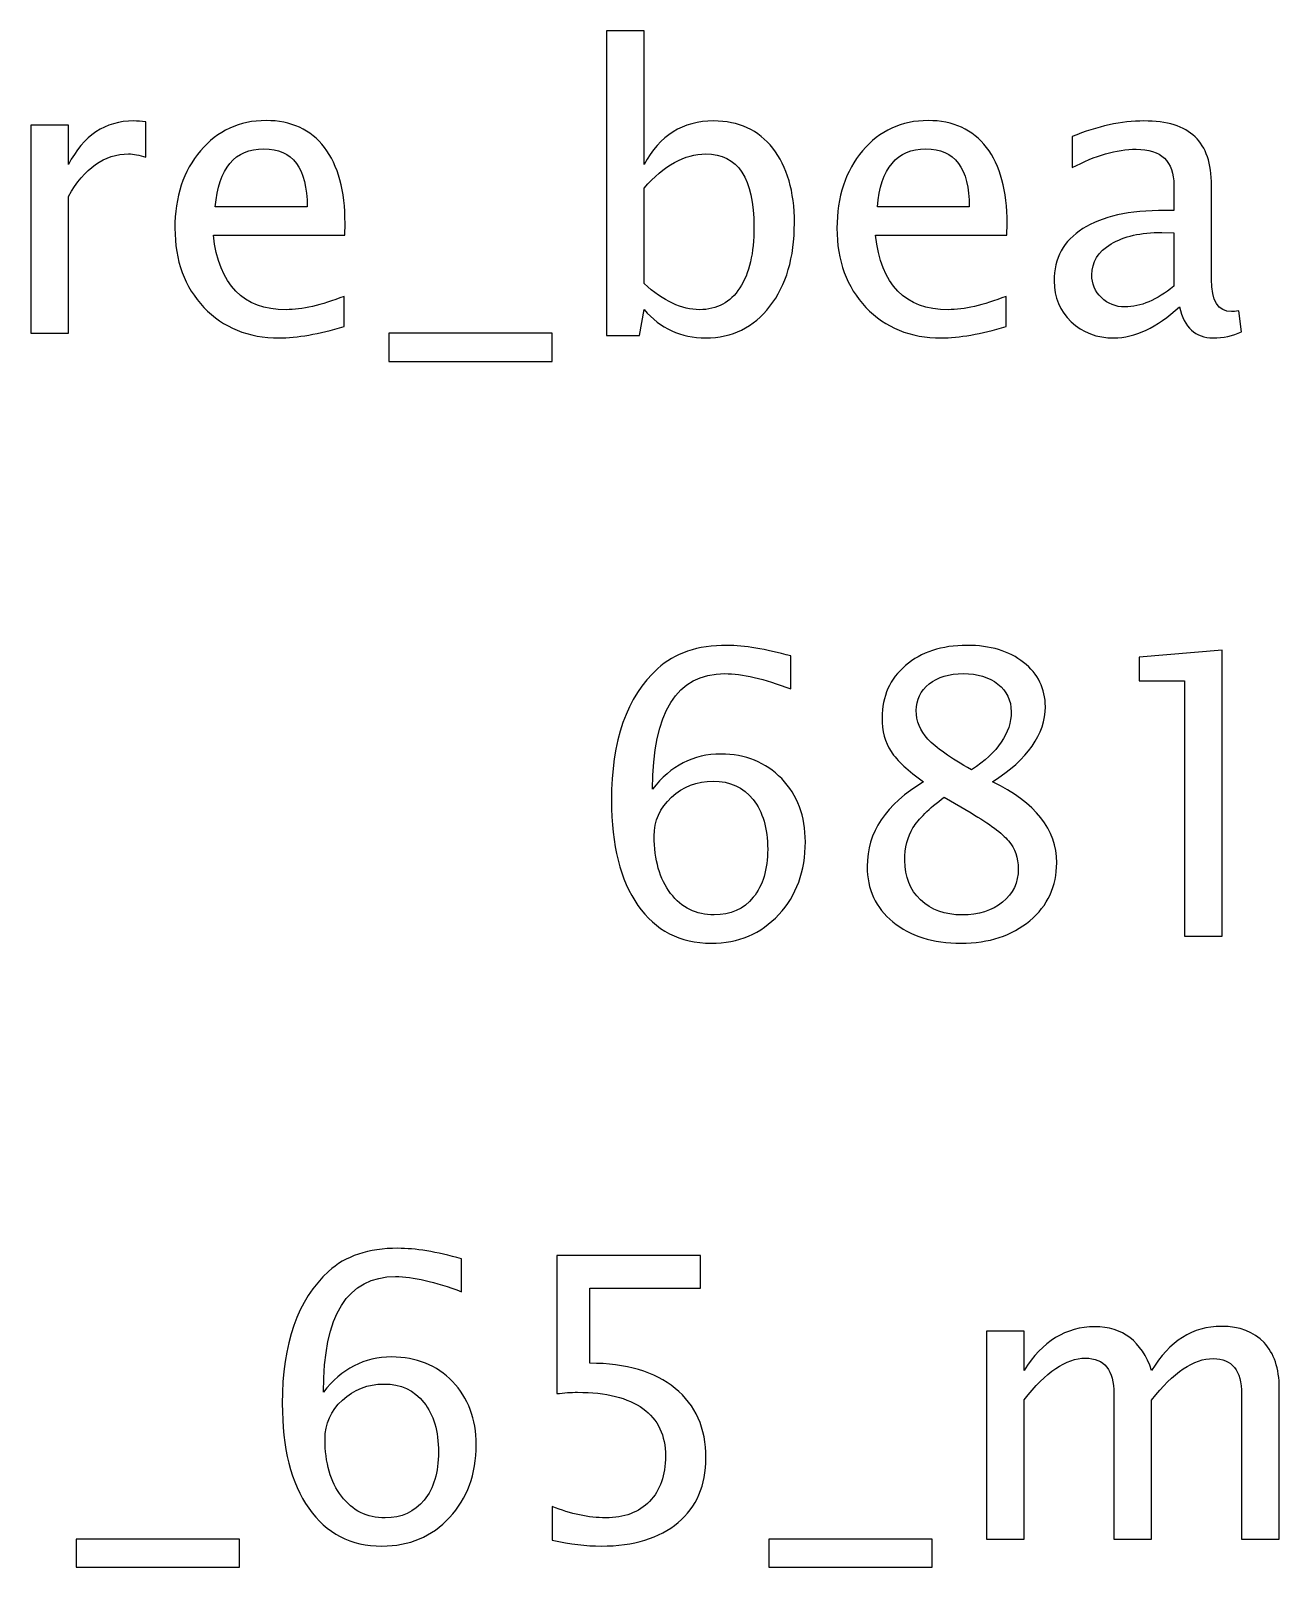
# Model space of a CAD drawing. Header units: centimetres. Extents: x -11.1 to 11.1, y -6.3 to 14.1.
# Drawn here: x -4.959 to -0.92, y 9.176 to 14.15 of the extents above; entities that cross this region are included whole.
import ezdxf

# ---------------------------------------------------------------- set-up
doc = ezdxf.new("R2010")
doc.units = ezdxf.units.CM
doc.header["$MEASUREMENT"] = 0
doc.layers.add('Layer 1', color=7, linetype='Continuous')

msp = doc.modelspace()

# ---------------------------------------------------------------- linework, layer by layer
at = {"layer": 'Layer 1'}
for points, knots in [([(-3.09657, 13.16282), (-3.09657, 13.16282), (-3.09657, 14.14961), (-3.09657, 14.14961), (-3.09657, 14.14961), (-3.09657, 14.14961), (-2.97465, 14.14961), (-2.97465, 14.14961), (-2.97465, 14.14961), (-2.97465, 14.14961), (-2.97465, 13.71633), (-2.97465, 13.71633), (-2.97465, 13.71633), (-2.9247, 13.81052), (-2.84955, 13.85751), (-2.74944, 13.85751), (-2.74944, 13.85751), (-2.66837, 13.85751), (-2.60466, 13.82809), (-2.55809, 13.76903), (-2.55809, 13.76903), (-2.51152, 13.70998), (-2.48824, 13.62933), (-2.48824, 13.5271), (-2.48824, 13.5271), (-2.48824, 13.41576), (-2.5147, 13.3258), (-2.5674, 13.25765), (-2.5674, 13.25765), (-2.62011, 13.18928), (-2.68953, 13.1552), (-2.77547, 13.1552), (-2.77547, 13.1552), (-2.85527, 13.1552), (-2.92173, 13.18568), (-2.97465, 13.24685), (-2.97465, 13.24685), (-2.97465, 13.24685), (-2.98947, 13.16282), (-2.98947, 13.16282), (-2.98947, 13.16282), (-2.98947, 13.16282), (-3.09657, 13.16282), (-3.09657, 13.16282)], [0, 0, 0, 0, 0.0833333, 0.0833333, 0.0833333, 0.0833333, 0.1666667, 0.1666667, 0.1666667, 0.1666667, 0.25, 0.25, 0.25, 0.25, 0.3333333, 0.3333333, 0.3333333, 0.3333333, 0.4166667, 0.4166667, 0.4166667, 0.4166667, 0.5, 0.5, 0.5, 0.5, 0.5833333, 0.5833333, 0.5833333, 0.5833333, 0.6666667, 0.6666667, 0.6666667, 0.6666667, 0.75, 0.75, 0.75, 0.75, 0.8333333, 0.8333333, 0.8333333, 0.8333333, 1, 1, 1, 1]), ([(-4.95881, 13.17044), (-4.95881, 13.17044), (-4.95881, 13.84354), (-4.95881, 13.84354), (-4.95881, 13.84354), (-4.95881, 13.84354), (-4.83689, 13.84354), (-4.83689, 13.84354), (-4.83689, 13.84354), (-4.83689, 13.84354), (-4.83689, 13.71633), (-4.83689, 13.71633), (-4.83689, 13.71633), (-4.78842, 13.81052), (-4.71814, 13.85751), (-4.62586, 13.85751), (-4.62586, 13.85751), (-4.61337, 13.85751), (-4.60025, 13.85645), (-4.5867, 13.85434), (-4.5867, 13.85434), (-4.5867, 13.85434), (-4.5867, 13.74025), (-4.5867, 13.74025), (-4.5867, 13.74025), (-4.60787, 13.74723), (-4.62649, 13.75083), (-4.64258, 13.75083), (-4.64258, 13.75083), (-4.72005, 13.75083), (-4.78482, 13.70511), (-4.83689, 13.61346), (-4.83689, 13.61346), (-4.83689, 13.61346), (-4.83689, 13.17044), (-4.83689, 13.17044), (-4.83689, 13.17044), (-4.83689, 13.17044), (-4.95881, 13.17044), (-4.95881, 13.17044)], [0, 0, 0, 0, 0.0909091, 0.0909091, 0.0909091, 0.0909091, 0.1818182, 0.1818182, 0.1818182, 0.1818182, 0.2727273, 0.2727273, 0.2727273, 0.2727273, 0.3636364, 0.3636364, 0.3636364, 0.3636364, 0.4545455, 0.4545455, 0.4545455, 0.4545455, 0.5454545, 0.5454545, 0.5454545, 0.5454545, 0.6363636, 0.6363636, 0.6363636, 0.6363636, 0.7272727, 0.7272727, 0.7272727, 0.7272727, 0.8181818, 0.8181818, 0.8181818, 0.8181818, 1, 1, 1, 1]), ([(-3.94514, 13.19203), (-4.02705, 13.16748), (-4.09712, 13.1552), (-4.15554, 13.1552), (-4.15554, 13.1552), (-4.25523, 13.1552), (-4.3363, 13.18822), (-4.39874, 13.25405), (-4.39874, 13.25405), (-4.46118, 13.31988), (-4.49251, 13.40518), (-4.49251, 13.51017), (-4.49251, 13.51017), (-4.49251, 13.61198), (-4.46499, 13.69559), (-4.40975, 13.76099), (-4.40975, 13.76099), (-4.3545, 13.82618), (-4.28381, 13.85878), (-4.19766, 13.85878), (-4.19766, 13.85878), (-4.11617, 13.85878), (-4.05309, 13.82978), (-4.00864, 13.77179), (-4.00864, 13.77179), (-3.96419, 13.71379), (-3.94196, 13.63166), (-3.94196, 13.52519), (-3.94196, 13.52519), (-3.94196, 13.52519), (-3.9426, 13.48794), (-3.9426, 13.48794), (-3.9426, 13.48794), (-3.9426, 13.48794), (-4.36805, 13.48794), (-4.36805, 13.48794), (-4.36805, 13.48794), (-4.35027, 13.32707), (-4.27174, 13.24664), (-4.13268, 13.24664), (-4.13268, 13.24664), (-4.08166, 13.24664), (-4.01922, 13.26103), (-3.94514, 13.28982), (-3.94514, 13.28982), (-3.94514, 13.28982), (-3.94514, 13.19203), (-3.94514, 13.19203)], [0, 0, 0, 0, 0.0769231, 0.0769231, 0.0769231, 0.0769231, 0.1538462, 0.1538462, 0.1538462, 0.1538462, 0.2307692, 0.2307692, 0.2307692, 0.2307692, 0.3076923, 0.3076923, 0.3076923, 0.3076923, 0.3846154, 0.3846154, 0.3846154, 0.3846154, 0.4615385, 0.4615385, 0.4615385, 0.4615385, 0.5384615, 0.5384615, 0.5384615, 0.5384615, 0.6153846, 0.6153846, 0.6153846, 0.6153846, 0.6923077, 0.6923077, 0.6923077, 0.6923077, 0.7692308, 0.7692308, 0.7692308, 0.7692308, 0.8461538, 0.8461538, 0.8461538, 0.8461538, 1, 1, 1, 1]), ([(-1.80329, 13.19203), (-1.8852, 13.16748), (-1.95527, 13.1552), (-2.01369, 13.1552), (-2.01369, 13.1552), (-2.11338, 13.1552), (-2.19445, 13.18822), (-2.25689, 13.25405), (-2.25689, 13.25405), (-2.31933, 13.31988), (-2.35066, 13.40518), (-2.35066, 13.51017), (-2.35066, 13.51017), (-2.35066, 13.61198), (-2.32314, 13.69559), (-2.2679, 13.76099), (-2.2679, 13.76099), (-2.21265, 13.82618), (-2.14196, 13.85878), (-2.05581, 13.85878), (-2.05581, 13.85878), (-1.97432, 13.85878), (-1.91124, 13.82978), (-1.86679, 13.77179), (-1.86679, 13.77179), (-1.82234, 13.71379), (-1.80011, 13.63166), (-1.80011, 13.52519), (-1.80011, 13.52519), (-1.80011, 13.52519), (-1.80075, 13.48794), (-1.80075, 13.48794), (-1.80075, 13.48794), (-1.80075, 13.48794), (-2.2262, 13.48794), (-2.2262, 13.48794), (-2.2262, 13.48794), (-2.20842, 13.32707), (-2.12989, 13.24664), (-1.99083, 13.24664), (-1.99083, 13.24664), (-1.93981, 13.24664), (-1.87737, 13.26103), (-1.80329, 13.28982), (-1.80329, 13.28982), (-1.80329, 13.28982), (-1.80329, 13.19203), (-1.80329, 13.19203)], [0, 0, 0, 0, 0.0769231, 0.0769231, 0.0769231, 0.0769231, 0.1538462, 0.1538462, 0.1538462, 0.1538462, 0.2307692, 0.2307692, 0.2307692, 0.2307692, 0.3076923, 0.3076923, 0.3076923, 0.3076923, 0.3846154, 0.3846154, 0.3846154, 0.3846154, 0.4615385, 0.4615385, 0.4615385, 0.4615385, 0.5384615, 0.5384615, 0.5384615, 0.5384615, 0.6153846, 0.6153846, 0.6153846, 0.6153846, 0.6923077, 0.6923077, 0.6923077, 0.6923077, 0.7692308, 0.7692308, 0.7692308, 0.7692308, 0.8461538, 0.8461538, 0.8461538, 0.8461538, 1, 1, 1, 1]), ([(-1.2428, 13.25617), (-1.31603, 13.18886), (-1.38652, 13.1552), (-1.45425, 13.1552), (-1.45425, 13.1552), (-1.50992, 13.1552), (-1.55628, 13.17256), (-1.59289, 13.20748), (-1.59289, 13.20748), (-1.62972, 13.24241), (-1.64814, 13.28643), (-1.64814, 13.33956), (-1.64814, 13.33956), (-1.64814, 13.41301), (-1.61724, 13.46953), (-1.55543, 13.5089), (-1.55543, 13.5089), (-1.49362, 13.54827), (-1.40493, 13.56795), (-1.28936, 13.56795), (-1.28936, 13.56795), (-1.28936, 13.56795), (-1.26079, 13.56795), (-1.26079, 13.56795), (-1.26079, 13.56795), (-1.26079, 13.56795), (-1.26079, 13.64902), (-1.26079, 13.64902), (-1.26079, 13.64902), (-1.26079, 13.72712), (-1.30143, 13.76607), (-1.38292, 13.76607), (-1.38292, 13.76607), (-1.446, 13.76607), (-1.515, 13.74617), (-1.58972, 13.70638), (-1.58972, 13.70638), (-1.58972, 13.70638), (-1.58972, 13.80671), (-1.58972, 13.80671), (-1.58972, 13.80671), (-1.50759, 13.84058), (-1.43012, 13.85751), (-1.35752, 13.85751), (-1.35752, 13.85751), (-1.2828, 13.85751), (-1.22756, 13.84058), (-1.19221, 13.8065), (-1.19221, 13.8065), (-1.15665, 13.77242), (-1.13887, 13.71993), (-1.13887, 13.64902), (-1.13887, 13.64902), (-1.13887, 13.64902), (-1.13887, 13.34485), (-1.13887, 13.34485), (-1.13887, 13.34485), (-1.13887, 13.27522), (-1.11749, 13.24029), (-1.07452, 13.24029), (-1.07452, 13.24029), (-1.06923, 13.24029), (-1.0614, 13.24114), (-1.05103, 13.24283), (-1.05103, 13.24283), (-1.05103, 13.24283), (-1.04235, 13.1751), (-1.04235, 13.1751), (-1.04235, 13.1751), (-1.07008, 13.16176), (-1.10056, 13.1552), (-1.134, 13.1552), (-1.134, 13.1552), (-1.19094, 13.1552), (-1.22713, 13.18886), (-1.2428, 13.25617)], [0, 0, 0, 0, 0.05, 0.05, 0.05, 0.05, 0.1, 0.1, 0.1, 0.1, 0.15, 0.15, 0.15, 0.15, 0.2, 0.2, 0.2, 0.2, 0.25, 0.25, 0.25, 0.25, 0.3, 0.3, 0.3, 0.3, 0.35, 0.35, 0.35, 0.35, 0.4, 0.4, 0.4, 0.4, 0.45, 0.45, 0.45, 0.45, 0.5, 0.5, 0.5, 0.5, 0.55, 0.55, 0.55, 0.55, 0.6, 0.6, 0.6, 0.6, 0.65, 0.65, 0.65, 0.65, 0.7, 0.7, 0.7, 0.7, 0.75, 0.75, 0.75, 0.75, 0.8, 0.8, 0.8, 0.8, 0.85, 0.85, 0.85, 0.85, 0.9, 0.9, 0.9, 0.9, 1, 1, 1, 1]), ([(-4.3617, 13.57938), (-4.3617, 13.57938), (-4.06452, 13.57938), (-4.06452, 13.57938), (-4.06452, 13.57938), (-4.06452, 13.70469), (-4.1113, 13.76734), (-4.20464, 13.76734), (-4.20464, 13.76734), (-4.29862, 13.76734), (-4.3509, 13.70469), (-4.3617, 13.57938)], [0, 0, 0, 0, 0.25, 0.25, 0.25, 0.25, 0.5, 0.5, 0.5, 0.5, 1, 1, 1, 1]), ([(-2.97465, 13.33088), (-2.91178, 13.27479), (-2.85188, 13.24664), (-2.79494, 13.24664), (-2.79494, 13.24664), (-2.73885, 13.24664), (-2.69546, 13.27014), (-2.66498, 13.31691), (-2.66498, 13.31691), (-2.63429, 13.36369), (-2.61905, 13.42952), (-2.61905, 13.51461), (-2.61905, 13.51461), (-2.61905, 13.67209), (-2.67112, 13.75083), (-2.77526, 13.75083), (-2.77526, 13.75083), (-2.84342, 13.75083), (-2.90988, 13.714), (-2.97465, 13.64013), (-2.97465, 13.64013), (-2.97465, 13.64013), (-2.97465, 13.33088), (-2.97465, 13.33088)], [0, 0, 0, 0, 0.1428571, 0.1428571, 0.1428571, 0.1428571, 0.2857143, 0.2857143, 0.2857143, 0.2857143, 0.4285714, 0.4285714, 0.4285714, 0.4285714, 0.5714286, 0.5714286, 0.5714286, 0.5714286, 0.7142857, 0.7142857, 0.7142857, 0.7142857, 1, 1, 1, 1]), ([(-2.21985, 13.57938), (-2.21985, 13.57938), (-1.92267, 13.57938), (-1.92267, 13.57938), (-1.92267, 13.57938), (-1.92267, 13.70469), (-1.96945, 13.76734), (-2.06279, 13.76734), (-2.06279, 13.76734), (-2.15677, 13.76734), (-2.20905, 13.70469), (-2.21985, 13.57938)], [0, 0, 0, 0, 0.25, 0.25, 0.25, 0.25, 0.5, 0.5, 0.5, 0.5, 1, 1, 1, 1]), ([(-1.26079, 13.32263), (-1.26079, 13.32263), (-1.26079, 13.49556), (-1.26079, 13.49556), (-1.26079, 13.49556), (-1.26079, 13.49556), (-1.29995, 13.49683), (-1.29995, 13.49683), (-1.29995, 13.49683), (-1.36768, 13.49683), (-1.42229, 13.48434), (-1.46399, 13.45937), (-1.46399, 13.45937), (-1.50548, 13.43418), (-1.52622, 13.40095), (-1.52622, 13.35946), (-1.52622, 13.35946), (-1.52622, 13.33046), (-1.51585, 13.30591), (-1.49532, 13.2858), (-1.49532, 13.2858), (-1.47457, 13.26569), (-1.44938, 13.25553), (-1.41954, 13.25553), (-1.41954, 13.25553), (-1.36874, 13.25553), (-1.31582, 13.27797), (-1.26079, 13.32263)], [0, 0, 0, 0, 0.125, 0.125, 0.125, 0.125, 0.25, 0.25, 0.25, 0.25, 0.375, 0.375, 0.375, 0.375, 0.5, 0.5, 0.5, 0.5, 0.625, 0.625, 0.625, 0.625, 0.75, 0.75, 0.75, 0.75, 1, 1, 1, 1]), ([(-3.80015, 13.079), (-3.80015, 13.079), (-3.80015, 13.17044), (-3.80015, 13.17044), (-3.80015, 13.17044), (-3.80015, 13.17044), (-3.27183, 13.17044), (-3.27183, 13.17044), (-3.27183, 13.17044), (-3.27183, 13.17044), (-3.27183, 13.079), (-3.27183, 13.079), (-3.27183, 13.079), (-3.27183, 13.079), (-3.80015, 13.079), (-3.80015, 13.079)], [0, 0, 0, 0, 0.2, 0.2, 0.2, 0.2, 0.4, 0.4, 0.4, 0.4, 0.6, 0.6, 0.6, 0.6, 1, 1, 1, 1]), ([(-2.94692, 11.6947), (-2.8885, 11.77026), (-2.81505, 11.80815), (-2.72657, 11.80815), (-2.72657, 11.80815), (-2.64635, 11.80815), (-2.58074, 11.78169), (-2.52951, 11.72856), (-2.52951, 11.72856), (-2.4785, 11.67544), (-2.45289, 11.60728), (-2.45289, 11.52409), (-2.45289, 11.52409), (-2.45289, 11.42863), (-2.48146, 11.3501), (-2.53883, 11.28851), (-2.53883, 11.28851), (-2.59619, 11.22691), (-2.669, 11.19601), (-2.75769, 11.19601), (-2.75769, 11.19601), (-2.85844, 11.19601), (-2.93761, 11.23686), (-2.99454, 11.31835), (-2.99454, 11.31835), (-3.05169, 11.40006), (-3.08027, 11.51309), (-3.08027, 11.65723), (-3.08027, 11.65723), (-3.08027, 11.85154), (-3.03032, 11.99399), (-2.93062, 12.08501), (-2.93062, 12.08501), (-2.87643, 12.13496), (-2.8015, 12.15994), (-2.70604, 12.15994), (-2.70604, 12.15994), (-2.65059, 12.15994), (-2.58179, 12.14851), (-2.49988, 12.12565), (-2.49988, 12.12565), (-2.49988, 12.12565), (-2.49988, 12.01897), (-2.49988, 12.01897), (-2.49988, 12.01897), (-2.58645, 12.05199), (-2.65757, 12.0685), (-2.71345, 12.0685), (-2.71345, 12.0685), (-2.86903, 12.0685), (-2.94692, 11.94383), (-2.94692, 11.6947)], [0, 0, 0, 0, 0.0714286, 0.0714286, 0.0714286, 0.0714286, 0.1428571, 0.1428571, 0.1428571, 0.1428571, 0.2142857, 0.2142857, 0.2142857, 0.2142857, 0.2857143, 0.2857143, 0.2857143, 0.2857143, 0.3571429, 0.3571429, 0.3571429, 0.3571429, 0.4285714, 0.4285714, 0.4285714, 0.4285714, 0.5, 0.5, 0.5, 0.5, 0.5714286, 0.5714286, 0.5714286, 0.5714286, 0.6428571, 0.6428571, 0.6428571, 0.6428571, 0.7142857, 0.7142857, 0.7142857, 0.7142857, 0.7857143, 0.7857143, 0.7857143, 0.7857143, 0.8571429, 0.8571429, 0.8571429, 0.8571429, 1, 1, 1, 1]), ([(-2.0702, 11.71862), (-2.12058, 11.75375), (-2.15571, 11.78635), (-2.1754, 11.81662), (-2.1754, 11.81662), (-2.19508, 11.84667), (-2.20482, 11.88308), (-2.20482, 11.92563), (-2.20482, 11.92563), (-2.20482, 11.99505), (-2.17942, 12.05157), (-2.12883, 12.09496), (-2.12883, 12.09496), (-2.07803, 12.13835), (-2.01178, 12.15994), (-1.93008, 12.15994), (-1.93008, 12.15994), (-1.85472, 12.15994), (-1.79355, 12.14153), (-1.74677, 12.1047), (-1.74677, 12.1047), (-1.69999, 12.06808), (-1.6765, 12.02024), (-1.6765, 11.96161), (-1.6765, 11.96161), (-1.6765, 11.87271), (-1.73344, 11.79164), (-1.8471, 11.71862), (-1.8471, 11.71862), (-1.70888, 11.65088), (-1.63967, 11.56346), (-1.63967, 11.45636), (-1.63967, 11.45636), (-1.63967, 11.37995), (-1.66867, 11.31751), (-1.72645, 11.26882), (-1.72645, 11.26882), (-1.78424, 11.22035), (-1.85853, 11.19601), (-1.94955, 11.19601), (-1.94955, 11.19601), (-2.04035, 11.19601), (-2.11359, 11.21887), (-2.16947, 11.26459), (-2.16947, 11.26459), (-2.22514, 11.3101), (-2.25308, 11.37021), (-2.25308, 11.44451), (-2.25308, 11.44451), (-2.25308, 11.55457), (-2.19212, 11.6458), (-2.0702, 11.71862)], [0, 0, 0, 0, 0.0714286, 0.0714286, 0.0714286, 0.0714286, 0.1428571, 0.1428571, 0.1428571, 0.1428571, 0.2142857, 0.2142857, 0.2142857, 0.2142857, 0.2857143, 0.2857143, 0.2857143, 0.2857143, 0.3571429, 0.3571429, 0.3571429, 0.3571429, 0.4285714, 0.4285714, 0.4285714, 0.4285714, 0.5, 0.5, 0.5, 0.5, 0.5714286, 0.5714286, 0.5714286, 0.5714286, 0.6428571, 0.6428571, 0.6428571, 0.6428571, 0.7142857, 0.7142857, 0.7142857, 0.7142857, 0.7857143, 0.7857143, 0.7857143, 0.7857143, 0.8571429, 0.8571429, 0.8571429, 0.8571429, 1, 1, 1, 1]), ([(-1.2265, 11.21887), (-1.2265, 11.21887), (-1.2265, 12.04564), (-1.2265, 12.04564), (-1.2265, 12.04564), (-1.2265, 12.04564), (-1.37255, 12.04564), (-1.37255, 12.04564), (-1.37255, 12.04564), (-1.37255, 12.04564), (-1.37255, 12.12184), (-1.37255, 12.12184), (-1.37255, 12.12184), (-1.37255, 12.12184), (-1.10458, 12.1447), (-1.10458, 12.1447), (-1.10458, 12.1447), (-1.10458, 12.1447), (-1.10458, 11.21887), (-1.10458, 11.21887), (-1.10458, 11.21887), (-1.10458, 11.21887), (-1.2265, 11.21887), (-1.2265, 11.21887)], [0, 0, 0, 0, 0.1428571, 0.1428571, 0.1428571, 0.1428571, 0.2857143, 0.2857143, 0.2857143, 0.2857143, 0.4285714, 0.4285714, 0.4285714, 0.4285714, 0.5714286, 0.5714286, 0.5714286, 0.5714286, 0.7142857, 0.7142857, 0.7142857, 0.7142857, 1, 1, 1, 1]), ([(-1.91526, 11.75693), (-1.82975, 11.81344), (-1.78699, 11.8761), (-1.78699, 11.94531), (-1.78699, 11.94531), (-1.78699, 11.98235), (-1.80138, 12.01199), (-1.82996, 12.03463), (-1.82996, 12.03463), (-1.85874, 12.05728), (-1.89621, 12.0685), (-1.94256, 12.0685), (-1.94256, 12.0685), (-1.98744, 12.0685), (-2.02406, 12.05749), (-2.05221, 12.03527), (-2.05221, 12.03527), (-2.08036, 12.01304), (-2.09433, 11.98447), (-2.09433, 11.94912), (-2.09433, 11.94912), (-2.09433, 11.91483), (-2.08163, 11.88393), (-2.05623, 11.85641), (-2.05623, 11.85641), (-2.03083, 11.82911), (-1.98384, 11.79587), (-1.91526, 11.75693)], [0, 0, 0, 0, 0.125, 0.125, 0.125, 0.125, 0.25, 0.25, 0.25, 0.25, 0.375, 0.375, 0.375, 0.375, 0.5, 0.5, 0.5, 0.5, 0.625, 0.625, 0.625, 0.625, 0.75, 0.75, 0.75, 0.75, 1, 1, 1, 1]), ([(-2.57481, 11.49996), (-2.57481, 11.56791), (-2.59047, 11.62167), (-2.62201, 11.66125), (-2.62201, 11.66125), (-2.65355, 11.70084), (-2.69673, 11.72052), (-2.75155, 11.72052), (-2.75155, 11.72052), (-2.80383, 11.72052), (-2.84849, 11.70316), (-2.88575, 11.66824), (-2.88575, 11.66824), (-2.92321, 11.63353), (-2.94184, 11.59162), (-2.94184, 11.54272), (-2.94184, 11.54272), (-2.94184, 11.46567), (-2.92406, 11.40387), (-2.88871, 11.3573), (-2.88871, 11.3573), (-2.85315, 11.31073), (-2.80616, 11.28745), (-2.74774, 11.28745), (-2.74774, 11.28745), (-2.69461, 11.28745), (-2.65249, 11.3065), (-2.62138, 11.3446), (-2.62138, 11.3446), (-2.59026, 11.3827), (-2.57481, 11.43456), (-2.57481, 11.49996)], [0, 0, 0, 0, 0.1111111, 0.1111111, 0.1111111, 0.1111111, 0.2222222, 0.2222222, 0.2222222, 0.2222222, 0.3333333, 0.3333333, 0.3333333, 0.3333333, 0.4444444, 0.4444444, 0.4444444, 0.4444444, 0.5555556, 0.5555556, 0.5555556, 0.5555556, 0.6666667, 0.6666667, 0.6666667, 0.6666667, 0.7777778, 0.7777778, 0.7777778, 0.7777778, 1, 1, 1, 1]), ([(-2.00374, 11.66909), (-2.05327, 11.63099), (-2.08692, 11.59775), (-2.1047, 11.56939), (-2.1047, 11.56939), (-2.12227, 11.54103), (-2.13116, 11.50589), (-2.13116, 11.46356), (-2.13116, 11.46356), (-2.13116, 11.41106), (-2.11423, 11.36852), (-2.08015, 11.33613), (-2.08015, 11.33613), (-2.04607, 11.30375), (-2.00141, 11.28745), (-1.94574, 11.28745), (-1.94574, 11.28745), (-1.89219, 11.28745), (-1.84858, 11.30121), (-1.81493, 11.32894), (-1.81493, 11.32894), (-1.78106, 11.35667), (-1.76413, 11.39265), (-1.76413, 11.43689), (-1.76413, 11.43689), (-1.76413, 11.47245), (-1.7745, 11.50272), (-1.79546, 11.52727), (-1.79546, 11.52727), (-1.81641, 11.55182), (-1.85684, 11.58188), (-1.91674, 11.61744), (-1.91674, 11.61744), (-1.91674, 11.61744), (-2.00374, 11.66909), (-2.00374, 11.66909)], [0, 0, 0, 0, 0.1, 0.1, 0.1, 0.1, 0.2, 0.2, 0.2, 0.2, 0.3, 0.3, 0.3, 0.3, 0.4, 0.4, 0.4, 0.4, 0.5, 0.5, 0.5, 0.5, 0.6, 0.6, 0.6, 0.6, 0.7, 0.7, 0.7, 0.7, 0.8, 0.8, 0.8, 0.8, 1, 1, 1, 1]), ([(-4.01182, 9.74313), (-3.9534, 9.81869), (-3.87995, 9.85658), (-3.79147, 9.85658), (-3.79147, 9.85658), (-3.71125, 9.85658), (-3.64564, 9.83012), (-3.59441, 9.77699), (-3.59441, 9.77699), (-3.5434, 9.72387), (-3.51779, 9.65571), (-3.51779, 9.57252), (-3.51779, 9.57252), (-3.51779, 9.47706), (-3.54636, 9.39853), (-3.60373, 9.33694), (-3.60373, 9.33694), (-3.66109, 9.27534), (-3.7339, 9.24444), (-3.82259, 9.24444), (-3.82259, 9.24444), (-3.92334, 9.24444), (-4.00251, 9.28529), (-4.05944, 9.36678), (-4.05944, 9.36678), (-4.11659, 9.44849), (-4.14517, 9.56152), (-4.14517, 9.70566), (-4.14517, 9.70566), (-4.14517, 9.89997), (-4.09522, 10.04242), (-3.99552, 10.13344), (-3.99552, 10.13344), (-3.94133, 10.18339), (-3.8664, 10.20837), (-3.77094, 10.20837), (-3.77094, 10.20837), (-3.71549, 10.20837), (-3.64669, 10.19694), (-3.56478, 10.17408), (-3.56478, 10.17408), (-3.56478, 10.17408), (-3.56478, 10.0674), (-3.56478, 10.0674), (-3.56478, 10.0674), (-3.65135, 10.10042), (-3.72247, 10.11693), (-3.77835, 10.11693), (-3.77835, 10.11693), (-3.93393, 10.11693), (-4.01182, 9.99226), (-4.01182, 9.74313)], [0, 0, 0, 0, 0.0714286, 0.0714286, 0.0714286, 0.0714286, 0.1428571, 0.1428571, 0.1428571, 0.1428571, 0.2142857, 0.2142857, 0.2142857, 0.2142857, 0.2857143, 0.2857143, 0.2857143, 0.2857143, 0.3571429, 0.3571429, 0.3571429, 0.3571429, 0.4285714, 0.4285714, 0.4285714, 0.4285714, 0.5, 0.5, 0.5, 0.5, 0.5714286, 0.5714286, 0.5714286, 0.5714286, 0.6428571, 0.6428571, 0.6428571, 0.6428571, 0.7142857, 0.7142857, 0.7142857, 0.7142857, 0.7857143, 0.7857143, 0.7857143, 0.7857143, 0.8571429, 0.8571429, 0.8571429, 0.8571429, 1, 1, 1, 1]), ([(-3.27226, 9.26349), (-3.27226, 9.26349), (-3.27226, 9.37271), (-3.27226, 9.37271), (-3.27226, 9.37271), (-3.21151, 9.34816), (-3.15394, 9.33588), (-3.0989, 9.33588), (-3.0989, 9.33588), (-3.03879, 9.33588), (-2.99138, 9.35366), (-2.95688, 9.38922), (-2.95688, 9.38922), (-2.92237, 9.42478), (-2.90523, 9.47368), (-2.90523, 9.53591), (-2.90523, 9.53591), (-2.90523, 9.60279), (-2.92957, 9.65402), (-2.97825, 9.68936), (-2.97825, 9.68936), (-3.02694, 9.72471), (-3.09742, 9.74228), (-3.1895, 9.74228), (-3.1895, 9.74228), (-3.21088, 9.74228), (-3.23352, 9.7408), (-3.25702, 9.73784), (-3.25702, 9.73784), (-3.25702, 9.73784), (-3.25702, 10.18551), (-3.25702, 10.18551), (-3.25702, 10.18551), (-3.25702, 10.18551), (-2.7922, 10.18551), (-2.7922, 10.18551), (-2.7922, 10.18551), (-2.7922, 10.18551), (-2.7922, 10.07883), (-2.7922, 10.07883), (-2.7922, 10.07883), (-2.7922, 10.07883), (-3.15034, 10.07883), (-3.15034, 10.07883), (-3.15034, 10.07883), (-3.15034, 10.07883), (-3.15034, 9.83626), (-3.15034, 9.83626), (-3.15034, 9.83626), (-3.03223, 9.83626), (-2.94015, 9.80917), (-2.8739, 9.75498), (-2.8739, 9.75498), (-2.80765, 9.70101), (-2.77442, 9.62608), (-2.77442, 9.53019), (-2.77442, 9.53019), (-2.77442, 9.44087), (-2.80448, 9.37102), (-2.86459, 9.32043), (-2.86459, 9.32043), (-2.9247, 9.26984), (-3.00768, 9.24444), (-3.11351, 9.24444), (-3.11351, 9.24444), (-3.16071, 9.24444), (-3.21363, 9.25079), (-3.27226, 9.26349)], [0, 0, 0, 0, 0.0555556, 0.0555556, 0.0555556, 0.0555556, 0.1111111, 0.1111111, 0.1111111, 0.1111111, 0.1666667, 0.1666667, 0.1666667, 0.1666667, 0.2222222, 0.2222222, 0.2222222, 0.2222222, 0.2777778, 0.2777778, 0.2777778, 0.2777778, 0.3333333, 0.3333333, 0.3333333, 0.3333333, 0.3888889, 0.3888889, 0.3888889, 0.3888889, 0.4444444, 0.4444444, 0.4444444, 0.4444444, 0.5, 0.5, 0.5, 0.5, 0.5555556, 0.5555556, 0.5555556, 0.5555556, 0.6111111, 0.6111111, 0.6111111, 0.6111111, 0.6666667, 0.6666667, 0.6666667, 0.6666667, 0.7222222, 0.7222222, 0.7222222, 0.7222222, 0.7777778, 0.7777778, 0.7777778, 0.7777778, 0.8333333, 0.8333333, 0.8333333, 0.8333333, 0.8888889, 0.8888889, 0.8888889, 0.8888889, 1, 1, 1, 1]), ([(-1.86722, 9.2673), (-1.86722, 9.2673), (-1.86722, 9.9404), (-1.86722, 9.9404), (-1.86722, 9.9404), (-1.86722, 9.9404), (-1.7453, 9.9404), (-1.7453, 9.9404), (-1.7453, 9.9404), (-1.7453, 9.9404), (-1.7453, 9.81319), (-1.7453, 9.81319), (-1.7453, 9.81319), (-1.68582, 9.90738), (-1.60962, 9.95437), (-1.51628, 9.95437), (-1.51628, 9.95437), (-1.42632, 9.95437), (-1.36515, 9.90738), (-1.33255, 9.81319), (-1.33255, 9.81319), (-1.27476, 9.90823), (-1.19941, 9.95564), (-1.10691, 9.95564), (-1.10691, 9.95564), (-1.04786, 9.95564), (-1.00193, 9.93828), (-0.96912, 9.90336), (-0.96912, 9.90336), (-0.93631, 9.86843), (-0.9198, 9.81954), (-0.9198, 9.75667), (-0.9198, 9.75667), (-0.9198, 9.75667), (-0.9198, 9.2673), (-0.9198, 9.2673), (-0.9198, 9.2673), (-0.9198, 9.2673), (-1.04172, 9.2673), (-1.04172, 9.2673), (-1.04172, 9.2673), (-1.04172, 9.2673), (-1.04172, 9.73657), (-1.04172, 9.73657), (-1.04172, 9.73657), (-1.04172, 9.81319), (-1.0722, 9.8515), (-1.13316, 9.8515), (-1.13316, 9.8515), (-1.19645, 9.8515), (-1.26291, 9.80684), (-1.33255, 9.7173), (-1.33255, 9.7173), (-1.33255, 9.7173), (-1.33255, 9.2673), (-1.33255, 9.2673), (-1.33255, 9.2673), (-1.33255, 9.2673), (-1.45447, 9.2673), (-1.45447, 9.2673), (-1.45447, 9.2673), (-1.45447, 9.2673), (-1.45447, 9.73699), (-1.45447, 9.73699), (-1.45447, 9.73699), (-1.45447, 9.81425), (-1.48537, 9.85277), (-1.54739, 9.85277), (-1.54739, 9.85277), (-1.60899, 9.85277), (-1.67503, 9.8079), (-1.7453, 9.71794), (-1.7453, 9.71794), (-1.7453, 9.71794), (-1.7453, 9.2673), (-1.7453, 9.2673), (-1.7453, 9.2673), (-1.7453, 9.2673), (-1.86722, 9.2673), (-1.86722, 9.2673)], [0, 0, 0, 0, 0.047619, 0.047619, 0.047619, 0.047619, 0.0952381, 0.0952381, 0.0952381, 0.0952381, 0.1428571, 0.1428571, 0.1428571, 0.1428571, 0.1904762, 0.1904762, 0.1904762, 0.1904762, 0.2380952, 0.2380952, 0.2380952, 0.2380952, 0.2857143, 0.2857143, 0.2857143, 0.2857143, 0.3333333, 0.3333333, 0.3333333, 0.3333333, 0.3809524, 0.3809524, 0.3809524, 0.3809524, 0.4285714, 0.4285714, 0.4285714, 0.4285714, 0.4761905, 0.4761905, 0.4761905, 0.4761905, 0.5238095, 0.5238095, 0.5238095, 0.5238095, 0.5714286, 0.5714286, 0.5714286, 0.5714286, 0.6190476, 0.6190476, 0.6190476, 0.6190476, 0.6666667, 0.6666667, 0.6666667, 0.6666667, 0.7142857, 0.7142857, 0.7142857, 0.7142857, 0.7619048, 0.7619048, 0.7619048, 0.7619048, 0.8095238, 0.8095238, 0.8095238, 0.8095238, 0.8571429, 0.8571429, 0.8571429, 0.8571429, 0.9047619, 0.9047619, 0.9047619, 0.9047619, 1, 1, 1, 1]), ([(-3.63971, 9.54839), (-3.63971, 9.61634), (-3.65537, 9.6701), (-3.68691, 9.70968), (-3.68691, 9.70968), (-3.71845, 9.74927), (-3.76163, 9.76895), (-3.81645, 9.76895), (-3.81645, 9.76895), (-3.86873, 9.76895), (-3.91339, 9.75159), (-3.95065, 9.71667), (-3.95065, 9.71667), (-3.98811, 9.68196), (-4.00674, 9.64005), (-4.00674, 9.59115), (-4.00674, 9.59115), (-4.00674, 9.5141), (-3.98896, 9.4523), (-3.95361, 9.40573), (-3.95361, 9.40573), (-3.91805, 9.35916), (-3.87106, 9.33588), (-3.81264, 9.33588), (-3.81264, 9.33588), (-3.75951, 9.33588), (-3.71739, 9.35493), (-3.68628, 9.39303), (-3.68628, 9.39303), (-3.65516, 9.43113), (-3.63971, 9.48299), (-3.63971, 9.54839)], [0, 0, 0, 0, 0.1111111, 0.1111111, 0.1111111, 0.1111111, 0.2222222, 0.2222222, 0.2222222, 0.2222222, 0.3333333, 0.3333333, 0.3333333, 0.3333333, 0.4444444, 0.4444444, 0.4444444, 0.4444444, 0.5555556, 0.5555556, 0.5555556, 0.5555556, 0.6666667, 0.6666667, 0.6666667, 0.6666667, 0.7777778, 0.7777778, 0.7777778, 0.7777778, 1, 1, 1, 1]), ([(-4.81192, 9.17586), (-4.81192, 9.17586), (-4.81192, 9.2673), (-4.81192, 9.2673), (-4.81192, 9.2673), (-4.81192, 9.2673), (-4.2836, 9.2673), (-4.2836, 9.2673), (-4.2836, 9.2673), (-4.2836, 9.2673), (-4.2836, 9.17586), (-4.2836, 9.17586), (-4.2836, 9.17586), (-4.2836, 9.17586), (-4.81192, 9.17586), (-4.81192, 9.17586)], [0, 0, 0, 0, 0.2, 0.2, 0.2, 0.2, 0.4, 0.4, 0.4, 0.4, 0.6, 0.6, 0.6, 0.6, 1, 1, 1, 1]), ([(-2.5708, 9.17586), (-2.5708, 9.17586), (-2.5708, 9.2673), (-2.5708, 9.2673), (-2.5708, 9.2673), (-2.5708, 9.2673), (-2.04248, 9.2673), (-2.04248, 9.2673), (-2.04248, 9.2673), (-2.04248, 9.2673), (-2.04248, 9.17586), (-2.04248, 9.17586), (-2.04248, 9.17586), (-2.04248, 9.17586), (-2.5708, 9.17586), (-2.5708, 9.17586)], [0, 0, 0, 0, 0.2, 0.2, 0.2, 0.2, 0.4, 0.4, 0.4, 0.4, 0.6, 0.6, 0.6, 0.6, 1, 1, 1, 1])]:
    msp.add_open_spline(points, degree=3, knots=knots, dxfattribs=at)

doc.saveas('drawing.dxf')
